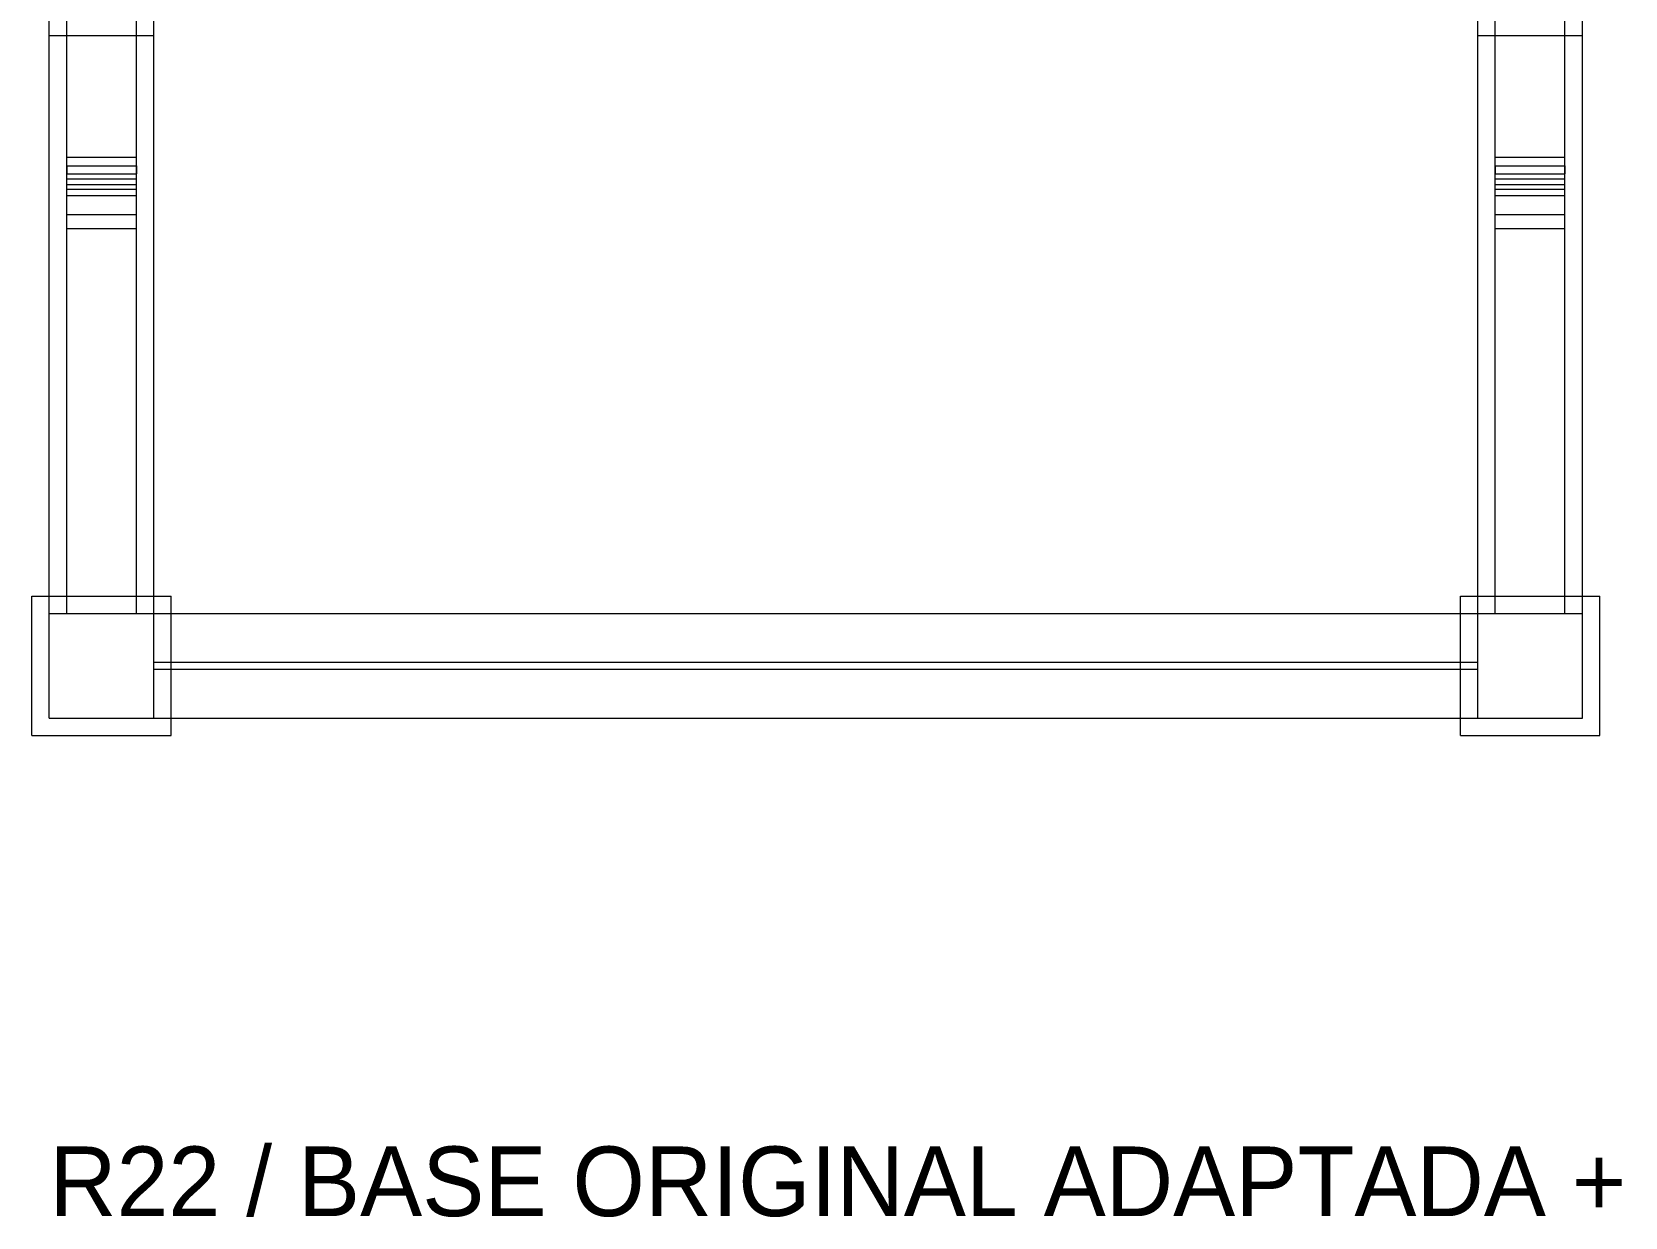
# Model space of a CAD drawing. Header units: millimetres. Extents: x -1970 to 34302, y -80068 to 6837.
# Drawn here: x -25 to 2261, y -75701 to -74000 of the extents above; entities that cross this region are included whole.
import ezdxf

# ---------------------------------------------------------------- set-up
doc = ezdxf.new("R2010")
doc.units = ezdxf.units.MM
doc.layers.add('R22_BASE_superior', color=7, linetype='Continuous', lineweight=0)
doc.layers.add('TEXTOS', color=4, linetype='Continuous', lineweight=0)

msp = doc.modelspace()

# ---------------------------------------------------------------- linework, layer by layer
at = {"layer": 'R22_BASE_superior'}
for p, q in [((0, -74835), (0, -73165)), ((25, -74225.639), (25, -73165)), ((25, -74179.804), (25, -73165)), ((125, -74225.639), (125, -73165)), ((125, -74179.804), (125, -73165)), ((150, -74835), (150, -73165)), ((2075, -74225.639), (2075, -73165)), ((2075, -74179.804), (2075, -73165)), ((2175, -74225.639), (2175, -73165)), ((2175, -74179.804), (2175, -73165)), ((2050, -74835), (2050, -73825)), ((2200, -74835), (2200, -73825)), ((0, -74985), (0, -73965)), ((150, -74835), (150, -73965)), ((2050, -74835), (2050, -73965)), ((2200, -74985), (2200, -73965)), ((0, -74985), (0, -74005)), ((0, -74005), (150, -74005)), ((150, -74835), (150, -74005)), ((2050, -74835), (2050, -74005)), ((2050, -74005), (2200, -74005)), ((2200, -74985), (2200, -74005)), ((25, -74219.105), (25, -74179.804)), ((25, -74179.804), (125, -74179.804)), ((125, -74219.105), (125, -74179.804)), ((2075, -74219.105), (2075, -74179.804)), ((2075, -74179.804), (2175, -74179.804)), ((2175, -74219.105), (2175, -74179.804)), ((25, -74192.386), (25, -74203.89)), ((25, -74211.157), (25, -74192.386)), ((25, -74192.386), (125, -74192.386)), ((25, -74211.157), (25, -74203.89)), ((25, -74203.89), (125, -74203.89)), ((25, -74211.157), (125, -74211.157)), ((125, -74192.386), (125, -74203.89)), ((125, -74211.157), (125, -74192.386)), ((125, -74211.157), (125, -74203.89)), ((2075, -74192.386), (2075, -74203.89)), ((2075, -74211.157), (2075, -74192.386)), ((2075, -74192.386), (2175, -74192.386)), ((2075, -74211.157), (2075, -74203.89)), ((2075, -74203.89), (2175, -74203.89)), ((2075, -74211.157), (2175, -74211.157)), ((2175, -74192.386), (2175, -74203.89)), ((2175, -74211.157), (2175, -74192.386)), ((2175, -74211.157), (2175, -74203.89)), ((25, -74235), (25, -74219.105)), ((25, -74219.105), (125, -74219.105)), ((25, -74835), (25, -74225.639)), ((25, -74225.639), (125, -74225.639)), ((25, -74261.963), (25, -74235)), ((25, -74235), (125, -74235)), ((125, -74235), (125, -74219.105)), ((125, -74835), (125, -74225.639)), ((125, -74261.963), (125, -74235)), ((2075, -74235), (2075, -74219.105)), ((2075, -74219.105), (2175, -74219.105)), ((2075, -74835), (2075, -74225.639)), ((2075, -74225.639), (2175, -74225.639)), ((2075, -74261.963), (2075, -74235)), ((2075, -74235), (2175, -74235)), ((2175, -74235), (2175, -74219.105)), ((2175, -74835), (2175, -74225.639)), ((2175, -74261.963), (2175, -74235)), ((25, -74282.418), (25, -74261.963)), ((25, -74261.963), (125, -74261.963)), ((125, -74282.418), (125, -74261.963)), ((2075, -74282.418), (2075, -74261.963)), ((2075, -74261.963), (2175, -74261.963)), ((2175, -74282.418), (2175, -74261.963)), ((25, -74835), (25, -74282.418)), ((25, -74282.418), (125, -74282.418)), ((125, -74835), (125, -74282.418)), ((2075, -74835), (2075, -74282.418)), ((2075, -74282.418), (2175, -74282.418)), ((2175, -74835), (2175, -74282.418)), ((-25, -75010), (-25, -74810)), ((-25, -74810), (175, -74810)), ((175, -75010), (175, -74810)), ((2025, -75010), (2025, -74810)), ((2025, -74810), (2225, -74810)), ((2225, -75010), (2225, -74810)), ((0, -74985), (0, -74835)), ((0, -74835), (150, -74835)), ((25, -74835), (125, -74835)), ((150, -74985), (150, -74835)), ((150, -74835), (2050, -74835)), ((2050, -74985), (2050, -74835)), ((2050, -74835), (2200, -74835)), ((2075, -74835), (2175, -74835)), ((2200, -74985), (2200, -74835)), ((150, -74915), (150, -74905)), ((150, -74905), (2050, -74905)), ((150, -74915), (2050, -74915)), ((2050, -74915), (2050, -74905)), ((0, -74985), (150, -74985)), ((0, -74985), (2200, -74985)), ((150, -74985), (2050, -74985)), ((2050, -74985), (2200, -74985)), ((-25, -75010), (175, -75010)), ((2025, -75010), (2225, -75010))]:
    msp.add_line(p, q, dxfattribs=at)

# ---------------------------------------------------------------- texts
at = {"layer": 'TEXTOS'}
msp.add_text('R22 / BASE ORIGINAL ADAPTADA + C05 / FRONTAL / MM', height=100, dxfattribs=at).set_placement((0, -75700))

doc.saveas('drawing.dxf')
